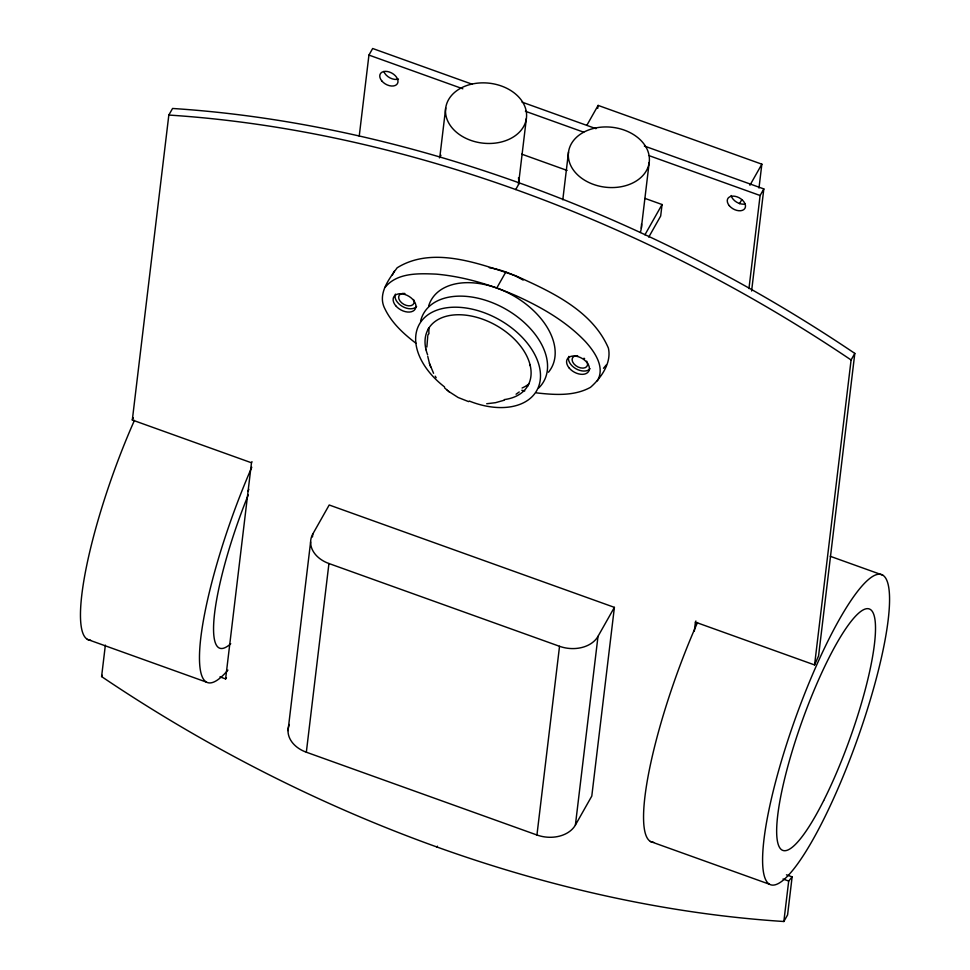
<?xml version="1.0" encoding="UTF-8"?>
<svg xmlns="http://www.w3.org/2000/svg" width="970" height="970" viewBox="0 0 970 970"><rect width="100%" height="100%" fill="white"/><g stroke="black" fill="none" stroke-linecap="round" stroke-linejoin="round"><path stroke-width="1.45" d="M426.861 347.03L427.721 336.481M786.452 874.831L792.126 876.868L787.579 914.916L783.845 921.5A986.15 632.561 29.5 0 1 101.595 676.575L105.366 645.123M219.935 676.878L225.61 678.915L251.485 462.787L132.32 420.01L168.828 115.054L172.563 108.47A986.15 632.561 29.5 0 1 854.812 353.395L818.583 655.938L814.57 664.935L695.405 622.146L695.914 621.006M288.029 730.616L310.618 541.927M359.227 136.152L368.939 55.084L372.662 48.5L472.232 84.245M312.461 536.956L312.825 533.961L329.206 504.994L614.398 607.365L591.797 796.067L575.404 825.046A29.585 21.922 6.8 0 1 536.943 835L306.338 752.211A29.585 21.922 6.8 0 1 289.327 724.481M306.338 752.211L328.939 563.521A29.585 21.922 6.8 0 1 312.825 533.961M439.81 157.213L445.715 107.9M526.383 118.449A40.679 30.143 6.8 0 1 462.278 136.394A40.679 30.143 6.8 0 1 469.504 84.681A40.679 30.143 6.8 0 1 526.383 118.449L518.513 184.191A40.679 30.143 6.8 0 0 518.477 177.728M562.794 199.796L568.529 151.987M597.75 108.385L598.114 105.403L761.85 164.185L758.989 188.047M536.943 835L559.532 646.299A29.585 21.922 6.8 0 0 598.005 636.344L614.398 607.365M641.315 228.277L649.197 162.523A40.679 30.143 6.8 0 0 592.306 128.767A40.679 30.143 6.8 0 0 585.08 180.481A40.679 30.143 6.8 0 0 649.197 162.523M575.404 825.046L598.005 636.344M645.05 198.426L662.061 204.524L660.679 216.031L648.76 237.104M694.326 631.13L695.405 622.146M748.949 288.587L760.104 195.504L763.827 188.92L644.347 146.033M751.604 291.012L763.827 188.92M783.845 921.5L788.695 881.051L792.126 876.868M814.57 664.935L851.09 359.979L854.812 353.395M427.903 335.438L428.122 334.395M248.077 491.232L248.853 489.353M132.32 420.01L133.326 417.73M251.485 462.787L251.982 461.647M536.386 392.874C554.343 394.887 574.082 396.403 590.487 387.333C601.109 377.985 611.73 362.938 608.396 348.109C592.185 310.388 550.96 291.606 515.591 275.722C479.325 263.682 432.729 245.64 397.154 267.793C388.812 279.312 377.015 294.334 385.066 309.127C391.904 323.204 403.823 333.995 416.082 343.368M392.365 274.971L394.257 271.236M597.338 380.858C605.45 367.145 594.525 351.673 585.419 341.573C566.237 321.409 541.66 307.296 516.501 295.898C491.026 284.828 464.048 276.62 436.294 274.134C419.004 273.407 397.263 272.424 385.199 287.229M101.595 676.575L102.286 675.338M439.458 157.892L440.95 155.261M428.182 329.194L428.594 328.515M515.713 189.538L519.435 182.954M586.935 125.166L598.114 105.403M496.773 288.017L505.831 272.012M527.935 385.575L527.534 386.266M644.917 234.813L662.061 204.524M739.504 203.7L741.735 199.747M749.931 185.258L761.85 164.185M436.973 847.016L437.446 846.192M226.459 677.909L225.61 678.915M603.486 368.285L606.383 364.853M519.241 391.953L516.076 394.22M504.182 400.234L495.524 402.683L486.71 403.738M521.812 390.292L524.758 390.91M468.643 401.641L458.119 397.494L448.734 391.443M522.018 102.117L595.98 128.671M368.939 55.084L462.811 88.791M525.4 111.259L583.722 132.187M649.148 155.673L760.104 195.504M521.727 154.145L567.086 170.429M830.223 556.283L882.712 575.125A164.682 32.701 -70.3 0 1 822.96 820.79A164.682 32.701 -70.3 0 1 772.714 793.181A164.682 32.701 -70.3 0 1 882.712 575.125M328.939 563.521L559.532 646.299M783.02 879.014L788.695 881.051M87.288 639.351L206.452 682.128M650.373 841.499L769.537 884.276M444.551 387.83L447.752 390.655M447.279 390.279L449.11 391.759M435.19 376.166L436.173 377.706M433.578 373.304L429.48 363.507L427.758 356.378M429.48 363.507L430.644 366.866M530.081 364.95L530.299 365.848M426.036 349.83L425.83 348.921M398.476 79.079A9.858 6.329 29.5 0 1 383.853 71.501M745.227 204.027A9.858 6.329 29.5 0 1 731.137 195.528M230.739 643.692A128.198 25.45 -70.3 0 1 214.564 613.537A128.198 25.45 -70.3 0 1 248.247 494.942M90.586 640.176A164.682 32.701 -70.3 0 1 134.43 420.374M227.914 670.124A164.682 32.701 -70.3 0 1 200.766 638.018A164.682 32.701 -70.3 0 1 251.788 467.237M653.671 842.312A164.682 32.701 -70.3 0 1 697.515 622.522M168.828 115.054A986.15 632.561 29.5 0 1 851.09 359.979M420.568 321.276A69.028 44.281 29.5 0 1 505.297 308.884A69.028 44.281 29.5 0 1 538.786 387.915M444.551 386.933A67.427 43.25 29.5 0 1 441.677 308.727A67.427 43.25 29.5 0 1 538.702 364.114A67.427 43.25 29.5 0 1 469.25 401.034M427.612 354.802A57.291 36.751 29.5 0 1 458.289 314.741A57.291 36.751 29.5 0 1 525.825 354.171A57.291 36.751 29.5 0 1 504.327 399.591M528.929 383.902A59.17 37.951 29.5 0 1 522.102 388.012M428.958 333.862A59.17 37.951 29.5 0 1 429.067 327.908M489.304 267.696A69.028 44.281 29.5 0 1 523.145 280.087M428.716 305.792A69.028 44.281 29.5 0 1 512.293 295.074A69.028 44.281 29.5 0 1 548.45 372.237M416.603 306.447A12.331 7.905 29.5 0 1 402.308 306.387A12.331 7.905 29.5 0 1 395.396 294.116M413.572 299.524A8.378 5.371 29.5 0 1 408.879 305.853A8.378 5.371 29.5 0 1 398.888 298.893A8.378 5.371 29.5 0 1 404.914 293.486M590.063 368.709A12.331 7.905 29.5 0 1 575.768 368.661A12.331 7.905 29.5 0 1 568.856 356.378M586.692 361.155A8.378 5.371 29.5 0 1 583.055 368.127A8.378 5.371 29.5 0 1 572.591 361.786A8.378 5.371 29.5 0 1 577.635 355.675M584.001 358.197A8.378 5.371 29.5 0 1 584.643 358.73M641.497 223.973A40.679 30.143 6.8 0 1 640.309 232.473M381.792 80.922A9.858 6.329 29.5 0 0 397.409 83.65A9.858 6.329 29.5 0 0 387.442 71.525A9.858 6.329 29.5 0 0 381.792 80.922M729.294 205.676A9.858 6.329 29.5 0 0 744.899 208.392A9.858 6.329 29.5 0 0 734.933 196.279A9.858 6.329 29.5 0 0 729.294 205.676M823.663 800.602A128.198 25.45 -70.3 0 0 870.175 609.366A128.198 25.45 -70.3 0 0 784.548 779.116A128.198 25.45 -70.3 0 0 823.663 800.602M395.675 305.683A12.331 7.905 29.5 0 0 415.196 309.09A12.331 7.905 29.5 0 0 402.732 293.946A12.331 7.905 29.5 0 0 395.675 305.683M569.135 367.957A12.331 7.905 29.5 0 0 588.657 371.364A12.331 7.905 29.5 0 0 576.192 356.208A12.331 7.905 29.5 0 0 569.135 367.957"/></g></svg>
